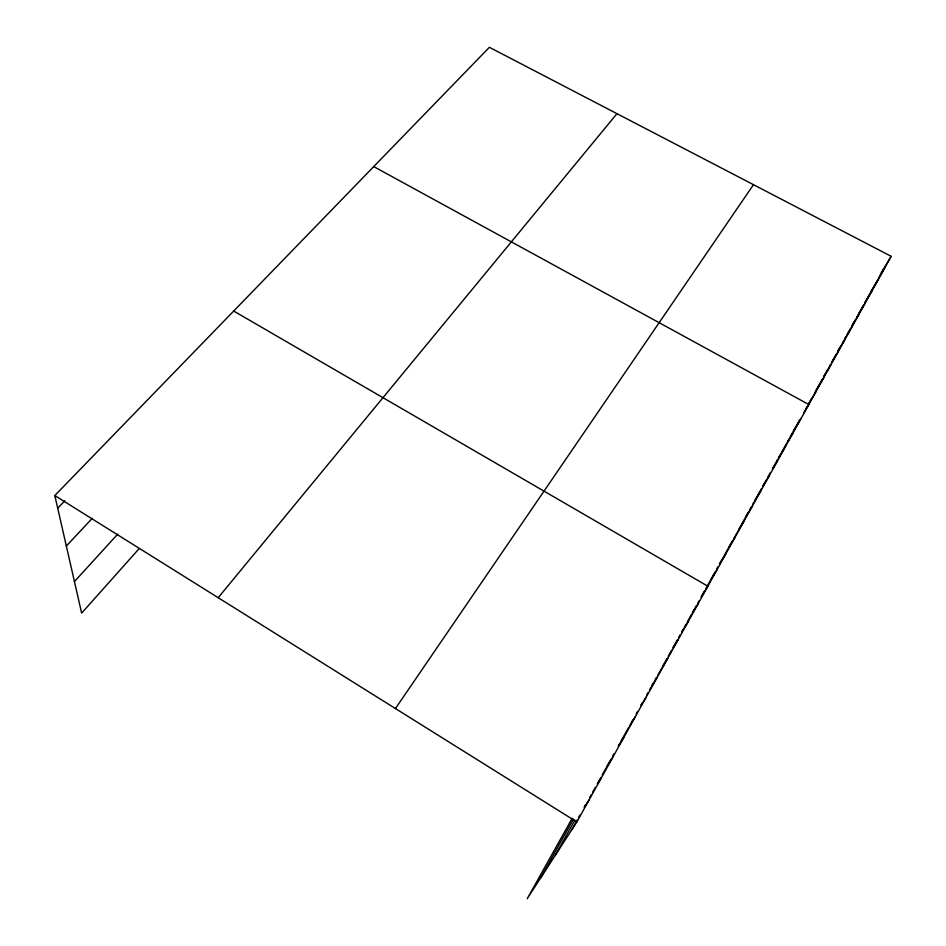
<?xml version="1.0" encoding="UTF-8"?>
<svg xmlns="http://www.w3.org/2000/svg" width="946" height="946" viewBox="0 0 946 946"><rect width="100%" height="100%" fill="white"/><g stroke="black" fill="none" stroke-linecap="round" stroke-linejoin="round"><path stroke-width="1.42" d="M571.455 830.304L577.143 820.087M578.562 817.533L579.981 814.979M585.621 804.833L584.226 807.328L589.062 799.985M589.796 797.324L591.191 794.817M592.574 792.322L595.365 787.32M597.399 783.643L600.805 777.517M602.176 775.07L606.256 767.714M611.187 758.846L606.942 766.497L612.724 757.403M612.606 756.303L614.025 753.749M619.665 743.603L618.282 746.098L624.183 736.78M621.061 741.108L628.688 727.379M631.431 722.46L632.791 720.012M636.185 713.899L637.545 711.451M640.974 705.278L642.405 702.724M646.662 695.05L648.093 692.496M649.512 689.941L650.931 687.387M651.628 686.134L653.721 682.373M655.117 679.867L656.5 677.36M657.896 674.853L667.71 658.463M662.744 666.138L666.847 658.759M668.207 656.311L671.625 650.162M673.067 647.584L677.371 639.839M678.802 637.261L680.245 634.683M683.083 629.563L681.676 632.094L688.18 621.628M684.49 627.032L685.897 624.502M687.304 621.971L691.526 614.38M692.91 611.896L696.362 605.688M697.734 603.205L699.118 600.722M704.735 590.635L701.187 596.997L707.856 586.224L233.697 311.045M706.154 588.093L710.399 580.454M711.096 579.2L715.259 571.703M716.654 569.196L718.038 566.701M722.85 558.057L719.433 564.194L726.232 553.138M724.21 555.609L728.314 548.242M732.334 541.006L728.976 547.036L735.172 537.056M733.67 538.593L743.946 521.27M738.448 529.997L748.392 512.129M749.788 509.61L751.195 507.091M752.59 504.561L753.997 502.042M754.683 500.812L761.565 488.42M766.319 479.882L762.937 485.972L769.346 475.554M767.679 477.446L770.387 472.574M772.374 468.991L777.695 459.425M780.509 454.376L778.369 458.219L785.547 446.406M781.928 451.81L786.209 444.112M787.616 441.593L789.011 439.062M790.418 436.544L799.441 420.32M805.578 409.275L806.938 406.839M811.644 398.384L808.972 403.185L816.315 391.041M814.979 392.389L822.216 379.358M827.785 369.342L823.528 377.005L830.943 364.73M829.216 366.788L830.635 364.234M832.031 361.715L836.217 354.182M841.053 345.479L837.624 351.664L845.085 339.271M842.437 343.008L843.808 340.536M845.854 336.859L844.494 339.295L851.991 326.855M847.202 334.435L850.584 328.345M855.267 319.937L851.932 325.932L858.779 314.628M856.591 317.537L863.828 304.529M865.2 302.058L870.225 293.024M879.39 276.539L883.564 269.031L881.341 272.755M572.188 818.255L527.218 898.7L576.847 821.968L891.179 256.319L489.389 47.3L54.821 495.55L81.64 613.114L139.097 548.692M540.426 878.278L573.501 819.011M555.397 855.137L574.896 820.135M884.262 267.884L891.179 256.319M884.9 267.623L870.947 291.735L878.527 279.094M865.247 302.093L872.046 290.753M858.684 313.895L865.472 302.59M832.113 361.762L838.073 351.9M816.315 389.989L823.694 377.773M803.71 412.976L808.818 404.533L373.729 166.602M793.931 430.241L801.191 418.25M786.93 442.917L793.434 432.216M772.527 469.062L777.517 460.856M754.695 500.895L761.033 490.525M745.59 517.166L752.567 505.755M711.144 579.236L717.127 569.527M692.259 613.197L698.113 603.749M673.055 647.88L678.046 639.863M651.711 686.146L657.163 677.442M641.033 705.338L646.402 696.812M629.386 726.126L635.405 716.595M597.482 783.998L601.029 778.463M395.428 708.542L753.477 184.683M218.183 597.706L616.969 113.674M74.438 581.577L117.742 534.088M66.338 546.043L92.223 518.361M57.706 508.203L64.825 500.789M54.821 495.55L576.847 821.968"/></g></svg>
